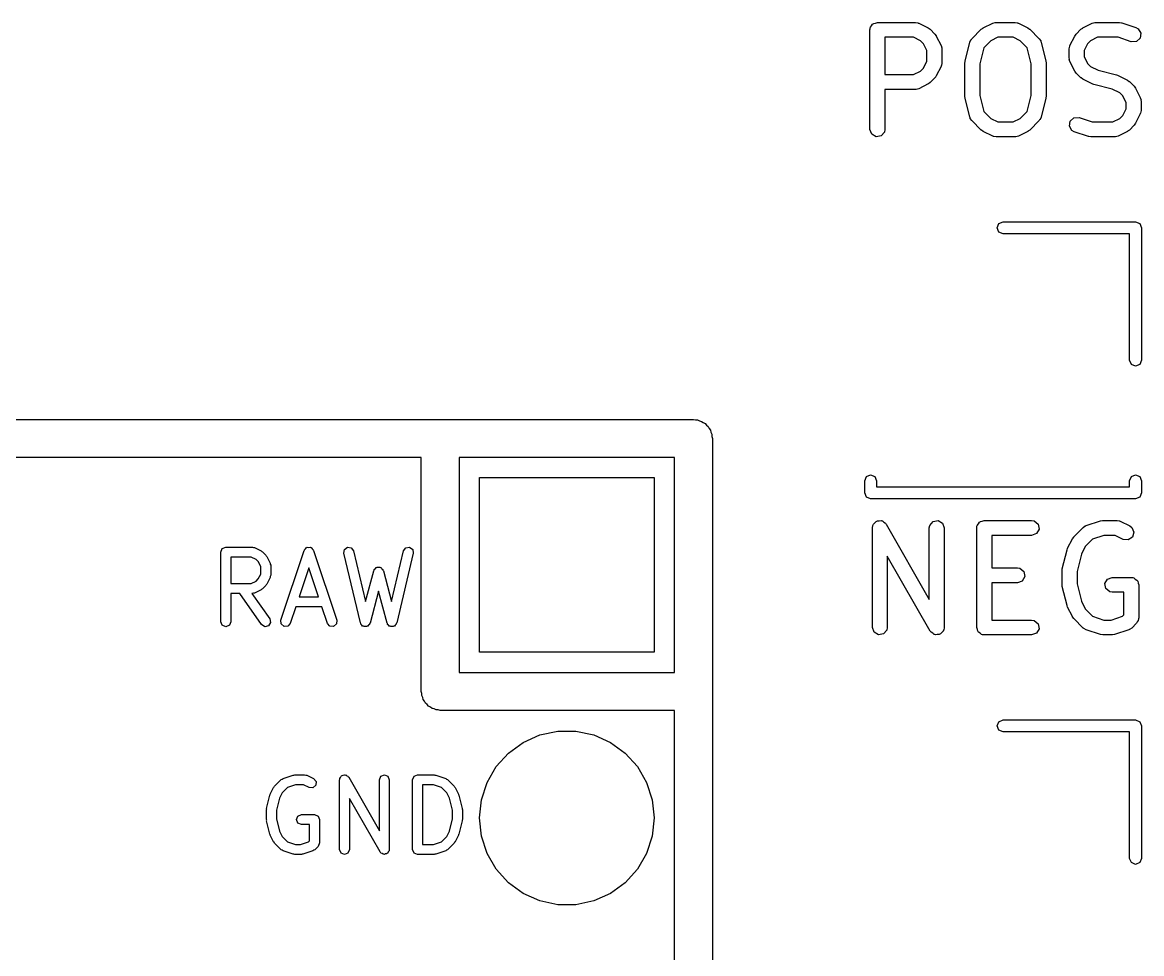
# Model space of a CAD drawing. Extents: x 128.4 to 208.6, y -114.5 to -26.6.
# Drawn here: x 139.65 to 150.89, y -35.96 to -26.61 of the extents above; entities that cross this region are included whole.
import ezdxf

# ---------------------------------------------------------------- set-up
doc = ezdxf.new("R2010")
doc.units = 0
doc.layers.add('BLACK', color=7, linetype='CONTINUOUS')

msp = doc.modelspace()

# ---------------------------------------------------------------- linework, layer by layer
at = {"layer": 'BLACK', "linetype": 'CONTINUOUS'}
for p, q in [((148.18, -26.6418), (148.19, -26.6249)), ((148.19, -26.6249), (148.196, -26.6226)), ((148.196, -26.6226), (148.201, -26.6174)), ((148.201, -26.6174), (148.22, -26.614)), ((148.22, -26.614), (148.238, -26.6074)), ((148.238, -26.6074), (148.619, -26.6074)), ((148.619, -26.6074), (148.645, -26.6119)), ((148.645, -26.6119), (148.648, -26.6148)), ((148.648, -26.6148), (148.653, -26.6153)), ((148.653, -26.6153), (148.748, -26.6629)), ((149.3, -26.6629), (149.395, -26.6153)), ((149.395, -26.6153), (149.42, -26.6079)), ((149.42, -26.6079), (149.424, -26.6089)), ((149.424, -26.6089), (149.429, -26.6074)), ((149.429, -26.6074), (149.619, -26.6074)), ((149.619, -26.6074), (149.645, -26.6119)), ((149.645, -26.6119), (149.648, -26.6148)), ((149.648, -26.6148), (149.653, -26.6153)), ((149.653, -26.6153), (149.748, -26.6629)), ((150.3, -26.6629), (150.395, -26.6153)), ((150.395, -26.6153), (150.42, -26.6079)), ((150.42, -26.6079), (150.424, -26.6089)), ((150.424, -26.6089), (150.429, -26.6074)), ((150.429, -26.6074), (150.667, -26.6074)), ((150.667, -26.6074), (150.689, -26.6113)), ((150.689, -26.6113), (150.69, -26.6112)), ((150.69, -26.6112), (150.833, -26.6588)), ((148.163, -26.6824), (148.165, -26.6726)), ((148.163, -27.6824), (148.163, -26.6824)), ((148.164, -26.6694), (148.166, -26.6665)), ((148.165, -26.6726), (148.164, -26.6694)), ((148.166, -26.6665), (148.168, -26.6567)), ((148.168, -26.6567), (148.18, -26.6418)), ((148.748, -26.6629), (148.766, -26.6763)), ((148.766, -26.6763), (148.767, -26.677)), ((148.767, -26.677), (148.815, -26.7246)), ((148.815, -26.7246), (148.828, -26.743)), ((149.185, -26.7722), (149.28, -26.677)), ((149.28, -26.677), (149.299, -26.6641)), ((149.299, -26.6641), (149.3, -26.6629)), ((149.748, -26.6629), (149.766, -26.6763)), ((149.766, -26.6763), (149.767, -26.677)), ((149.767, -26.677), (149.863, -26.7722)), ((150.219, -26.7441), (150.232, -26.7261)), ((150.232, -26.7261), (150.233, -26.7246)), ((150.233, -26.7246), (150.28, -26.677)), ((150.28, -26.677), (150.299, -26.6641)), ((150.299, -26.6641), (150.3, -26.6629)), ((150.833, -26.6588), (150.856, -26.6713)), ((150.856, -26.6713), (150.883, -26.715)), ((150.883, -26.715), (150.875, -26.7657)), ((148.313, -26.7574), (148.313, -27.1312)), ((148.601, -26.7574), (148.313, -26.7574)), ((148.67, -26.7916), (148.601, -26.7574)), ((148.7, -26.822), (148.67, -26.7916)), ((148.735, -26.8906), (148.7, -26.822)), ((148.828, -26.743), (148.829, -26.7441)), ((148.829, -26.7441), (148.877, -26.8393)), ((148.877, -26.8393), (148.884, -26.8643)), ((149.118, -26.9975), (149.165, -26.807)), ((149.165, -26.807), (149.176, -26.7833)), ((149.176, -26.7833), (149.182, -26.7789)), ((149.182, -26.7789), (149.185, -26.7722)), ((149.378, -26.7916), (149.306, -26.8636)), ((149.446, -26.7574), (149.378, -26.7916)), ((149.601, -26.7574), (149.446, -26.7574)), ((149.67, -26.7916), (149.601, -26.7574)), ((149.742, -26.8636), (149.67, -26.7916)), ((149.863, -26.7722), (149.877, -26.7935)), ((149.877, -26.7935), (149.878, -26.8009)), ((149.878, -26.8009), (149.882, -26.807)), ((149.882, -26.807), (149.93, -26.9975)), ((150.163, -26.8729), (150.168, -26.8472)), ((150.168, -26.8472), (150.171, -26.8438)), ((150.171, -26.8393), (150.219, -26.7441)), ((150.171, -26.8438), (150.171, -26.8393)), ((150.347, -26.822), (150.313, -26.8906)), ((150.378, -26.7916), (150.347, -26.822)), ((150.446, -26.7574), (150.378, -26.7916)), ((150.654, -26.7574), (150.446, -26.7574)), ((150.786, -26.8012), (150.654, -26.7574)), ((150.837, -26.7997), (150.786, -26.8012)), ((150.875, -26.7657), (150.837, -26.7997)), ((148.735, -26.998), (148.735, -26.8906)), ((148.884, -26.8643), (148.883, -26.8686)), ((148.883, -26.8686), (148.885, -26.8729)), ((148.885, -26.8729), (148.885, -27.0157)), ((149.306, -26.8636), (149.265, -27.0249)), ((149.782, -27.0249), (149.742, -26.8636)), ((150.163, -26.9681), (150.163, -26.8729)), ((150.313, -26.8906), (150.313, -26.9504)), ((150.313, -26.9504), (150.347, -27.0189)), ((148.67, -27.0969), (148.7, -27.0665)), ((148.7, -27.0665), (148.735, -26.998)), ((148.877, -27.0493), (148.829, -27.1445)), ((148.88, -27.0414), (148.877, -27.0448)), ((148.877, -27.0448), (148.877, -27.0493)), ((148.885, -27.0157), (148.88, -27.0414)), ((149.115, -27.0157), (149.118, -27.001)), ((149.115, -27.349), (149.115, -27.0157)), ((149.118, -27.001), (149.118, -26.9975)), ((149.265, -27.0249), (149.265, -27.3398)), ((149.782, -27.3398), (149.782, -27.0249)), ((149.93, -26.9975), (149.931, -27.0125)), ((149.931, -27.0125), (149.932, -27.0157)), ((149.932, -27.0157), (149.932, -27.349)), ((150.165, -26.9723), (150.163, -26.9681)), ((150.164, -26.9767), (150.165, -26.9723)), ((150.171, -27.0016), (150.164, -26.9767)), ((150.219, -27.0969), (150.171, -27.0016)), ((150.347, -27.0189), (150.378, -27.0493)), ((150.378, -27.0493), (150.455, -27.0878)), ((148.313, -27.1312), (148.601, -27.1312)), ((148.601, -27.1312), (148.67, -27.0969)), ((148.815, -27.164), (148.767, -27.2116)), ((148.816, -27.1625), (148.815, -27.164)), ((148.829, -27.1445), (148.816, -27.1625)), ((150.22, -27.098), (150.219, -27.0969)), ((150.233, -27.1164), (150.22, -27.098)), ((150.28, -27.164), (150.233, -27.1164)), ((150.282, -27.1647), (150.28, -27.164)), ((150.3, -27.178), (150.282, -27.1647)), ((150.395, -27.2257), (150.3, -27.178)), ((150.455, -27.0878), (150.637, -27.1334)), ((150.637, -27.1334), (150.649, -27.1387)), ((150.649, -27.1387), (150.653, -27.1391)), ((150.653, -27.1391), (150.748, -27.1867)), ((150.748, -27.1867), (150.766, -27.2001)), ((148.619, -27.2812), (148.313, -27.2812)), ((148.313, -27.2812), (148.313, -27.6824)), ((148.623, -27.2797), (148.619, -27.2812)), ((148.628, -27.2807), (148.623, -27.2797)), ((148.653, -27.2733), (148.628, -27.2807)), ((148.748, -27.2257), (148.653, -27.2733)), ((148.749, -27.2245), (148.748, -27.2257)), ((148.767, -27.2116), (148.749, -27.2245)), ((150.399, -27.2261), (150.395, -27.2257)), ((150.41, -27.2313), (150.399, -27.2261)), ((150.593, -27.277), (150.41, -27.2313)), ((150.67, -27.3154), (150.593, -27.277)), ((150.766, -27.2001), (150.767, -27.2008)), ((150.767, -27.2008), (150.815, -27.2484)), ((150.815, -27.2484), (150.828, -27.2668)), ((150.828, -27.2668), (150.829, -27.2679)), ((150.829, -27.2679), (150.877, -27.3631)), ((149.117, -27.3523), (149.115, -27.349)), ((149.118, -27.3672), (149.117, -27.3523)), ((149.165, -27.5577), (149.118, -27.3672)), ((149.265, -27.3398), (149.306, -27.5012)), ((149.742, -27.5012), (149.782, -27.3398)), ((149.93, -27.3672), (149.882, -27.5577)), ((149.932, -27.349), (149.93, -27.3638)), ((149.93, -27.3638), (149.93, -27.3672)), ((150.7, -27.3459), (150.67, -27.3154)), ((150.735, -27.4144), (150.7, -27.3459)), ((150.735, -27.4742), (150.735, -27.4144)), ((150.877, -27.3631), (150.884, -27.3881)), ((150.884, -27.3881), (150.883, -27.3925)), ((150.883, -27.3925), (150.885, -27.3967)), ((150.885, -27.3967), (150.885, -27.4919)), ((149.306, -27.5012), (149.378, -27.5731)), ((149.67, -27.5731), (149.742, -27.5012)), ((150.7, -27.5427), (150.735, -27.4742)), ((150.877, -27.5254), (150.829, -27.6207)), ((150.88, -27.5176), (150.877, -27.521)), ((150.877, -27.521), (150.877, -27.5254)), ((150.885, -27.4919), (150.88, -27.5176)), ((149.169, -27.5638), (149.165, -27.5577)), ((149.17, -27.5712), (149.169, -27.5638)), ((149.185, -27.5926), (149.17, -27.5712)), ((149.28, -27.6878), (149.185, -27.5926)), ((149.378, -27.5731), (149.446, -27.6074)), ((149.446, -27.6074), (149.601, -27.6074)), ((149.601, -27.6074), (149.67, -27.5731)), ((149.863, -27.5926), (149.767, -27.6878)), ((149.866, -27.5858), (149.863, -27.5926)), ((149.872, -27.5815), (149.866, -27.5858)), ((149.882, -27.5577), (149.872, -27.5815)), ((150.165, -27.6498), (150.172, -27.599)), ((150.172, -27.599), (150.211, -27.565)), ((150.211, -27.565), (150.262, -27.5636)), ((150.262, -27.5636), (150.393, -27.6074)), ((150.393, -27.6074), (150.601, -27.6074)), ((150.601, -27.6074), (150.67, -27.5731)), ((150.67, -27.5731), (150.7, -27.5427)), ((150.816, -27.6387), (150.815, -27.6402)), ((150.829, -27.6207), (150.816, -27.6387)), ((148.181, -27.7306), (148.163, -27.6824)), ((148.225, -27.7562), (148.181, -27.7306)), ((148.276, -27.7473), (148.225, -27.7562)), ((148.309, -27.708), (148.276, -27.7473)), ((148.313, -27.6824), (148.309, -27.708)), ((149.282, -27.6885), (149.28, -27.6878)), ((149.3, -27.7018), (149.282, -27.6885)), ((149.395, -27.7495), (149.3, -27.7018)), ((149.399, -27.75), (149.395, -27.7495)), ((149.403, -27.7529), (149.399, -27.75)), ((149.653, -27.7495), (149.628, -27.7569)), ((149.748, -27.7018), (149.653, -27.7495)), ((149.749, -27.7007), (149.748, -27.7018)), ((149.767, -27.6878), (149.749, -27.7007)), ((150.191, -27.6935), (150.165, -27.6498)), ((150.214, -27.7059), (150.191, -27.6935)), ((150.357, -27.7535), (150.214, -27.7059)), ((150.653, -27.7495), (150.628, -27.7569)), ((150.748, -27.7018), (150.653, -27.7495)), ((150.749, -27.7007), (150.748, -27.7018)), ((150.767, -27.6878), (150.749, -27.7007)), ((150.815, -27.6402), (150.767, -27.6878)), ((149.429, -27.7574), (149.403, -27.7529)), ((149.619, -27.7574), (149.429, -27.7574)), ((149.623, -27.7558), (149.619, -27.7574)), ((149.628, -27.7569), (149.623, -27.7558)), ((150.359, -27.7535), (150.357, -27.7535)), ((150.381, -27.7574), (150.359, -27.7535)), ((150.619, -27.7574), (150.381, -27.7574)), ((150.623, -27.7558), (150.619, -27.7574)), ((150.628, -27.7569), (150.623, -27.7558)), ((149.44, -28.67), (149.458, -28.6276)), ((149.458, -28.6276), (149.5, -28.61)), ((149.5, -28.61), (150.83, -28.61)), ((150.83, -28.61), (150.872, -28.6276)), ((150.872, -28.6276), (150.89, -28.67)), ((149.458, -28.7124), (149.44, -28.67)), ((149.5, -28.73), (149.458, -28.7124)), ((150.77, -28.73), (149.5, -28.73)), ((150.77, -30), (150.77, -28.73)), ((150.89, -28.67), (150.89, -30)), ((150.788, -30.0424), (150.77, -30)), ((150.83, -30.06), (150.788, -30.0424)), ((150.872, -30.0424), (150.83, -30.06)), ((150.89, -30), (150.872, -30.0424)), ((128.61, -30.5935), (146.39, -30.5935)), ((146.39, -30.5935), (146.411, -30.5983)), ((146.411, -30.5983), (146.433, -30.5983)), ((146.433, -30.5983), (146.452, -30.6077)), ((146.452, -30.6077), (146.473, -30.6125)), ((146.473, -30.6125), (146.49, -30.6258)), ((146.49, -30.6258), (146.509, -30.6351)), ((146.509, -30.6351), (146.522, -30.652)), ((146.522, -30.652), (146.539, -30.6654)), ((146.539, -30.6654), (146.548, -30.6847)), ((146.548, -30.6847), (146.562, -30.7014)), ((146.562, -30.7014), (146.566, -30.7224)), ((146.566, -30.7224), (146.576, -30.7418)), ((146.576, -30.7418), (146.576, -30.7632)), ((146.576, -30.7632), (146.581, -30.784)), ((146.581, -30.784), (146.581, -61.2643)), ((143.659, -30.9745), (128.8, -30.9745)), ((143.659, -33.324), (143.659, -30.9745)), ((144.04, -30.9745), (144.04, -33.1335)), ((146.2, -30.9745), (144.04, -30.9745)), ((146.2, -33.1335), (146.2, -30.9745)), ((144.244, -32.9303), (144.244, -31.1777)), ((144.244, -31.1777), (145.996, -31.1777)), ((145.996, -31.1777), (145.996, -32.9303)), ((148.11, -31.21), (148.128, -31.1676)), ((148.11, -31.33), (148.11, -31.21)), ((148.128, -31.1676), (148.17, -31.15)), ((148.17, -31.15), (148.212, -31.1676)), ((148.212, -31.1676), (148.23, -31.21)), ((148.23, -31.21), (148.23, -31.27)), ((150.77, -31.21), (150.788, -31.1676)), ((150.77, -31.27), (150.77, -31.21)), ((150.788, -31.1676), (150.83, -31.15)), ((150.83, -31.15), (150.872, -31.1676)), ((150.872, -31.1676), (150.89, -31.21)), ((150.89, -31.21), (150.89, -31.33)), ((148.128, -31.3724), (148.11, -31.33)), ((148.23, -31.27), (150.77, -31.27)), ((150.89, -31.33), (150.872, -31.3724)), ((148.17, -31.39), (148.128, -31.3724)), ((150.83, -31.39), (148.17, -31.39)), ((150.872, -31.3724), (150.83, -31.39)), ((148.187, -31.6824), (148.191, -31.6567)), ((148.187, -32.6824), (148.187, -31.6824)), ((148.191, -31.6567), (148.196, -31.6514)), ((148.196, -31.6514), (148.197, -31.6446)), ((148.197, -31.6446), (148.212, -31.6322)), ((148.212, -31.6322), (148.224, -31.6174)), ((148.224, -31.6174), (148.231, -31.6162)), ((148.231, -31.6162), (148.237, -31.6118)), ((148.237, -31.6118), (148.256, -31.6119)), ((148.256, -31.6119), (148.275, -31.6085)), ((148.275, -31.6085), (148.281, -31.612)), ((148.281, -31.612), (148.288, -31.612)), ((148.288, -31.612), (148.303, -31.6245)), ((148.303, -31.6245), (148.319, -31.6342)), ((148.319, -31.6342), (148.322, -31.6407)), ((148.322, -31.6407), (148.327, -31.6452)), ((148.327, -31.6452), (148.758, -32.4)), ((148.758, -31.6824), (148.763, -31.6567)), ((148.758, -32.4), (148.758, -31.6824)), ((148.763, -31.6567), (148.796, -31.6174)), ((148.796, -31.6174), (148.846, -31.6085)), ((148.846, -31.6085), (148.891, -31.6342)), ((148.891, -31.6342), (148.908, -31.6824)), ((148.908, -31.6824), (148.908, -32.6824)), ((149.235, -31.6824), (149.236, -31.6726)), ((149.235, -32.6824), (149.235, -31.6824)), ((149.236, -31.6694), (149.237, -31.6665)), ((149.236, -31.6726), (149.236, -31.6694)), ((149.237, -31.6665), (149.239, -31.6567)), ((149.239, -31.6567), (149.252, -31.6418)), ((149.252, -31.6418), (149.261, -31.6249)), ((149.261, -31.6249), (149.268, -31.6226)), ((149.268, -31.6226), (149.272, -31.6174)), ((149.272, -31.6174), (149.291, -31.614)), ((149.291, -31.614), (149.31, -31.6074)), ((149.31, -31.6074), (149.786, -31.6074)), ((149.786, -31.6074), (149.811, -31.6119)), ((149.811, -31.6119), (149.851, -31.6449)), ((149.851, -31.6449), (149.86, -31.6954)), ((150.209, -31.7722), (150.304, -31.677)), ((150.304, -31.677), (150.325, -31.662)), ((150.325, -31.662), (150.33, -31.6616)), ((150.33, -31.6616), (150.333, -31.6588)), ((150.333, -31.6588), (150.476, -31.6112)), ((150.476, -31.6112), (150.498, -31.6079)), ((150.498, -31.6079), (150.5, -31.6074)), ((150.5, -31.6074), (150.643, -31.6074)), ((150.643, -31.6074), (150.669, -31.6119)), ((150.669, -31.6119), (150.672, -31.6148)), ((150.672, -31.6148), (150.676, -31.6153)), ((150.676, -31.6153), (150.772, -31.6629)), ((150.772, -31.6629), (150.793, -31.6784)), ((150.793, -31.6784), (150.813, -31.7255)), ((149.786, -31.7574), (149.385, -31.7574)), ((149.385, -31.7574), (149.385, -32.0836)), ((149.834, -31.7398), (149.786, -31.7574)), ((149.86, -31.6954), (149.834, -31.7398)), ((150.147, -31.8869), (150.195, -31.7917)), ((150.195, -31.7917), (150.208, -31.7737)), ((150.208, -31.7737), (150.209, -31.7722)), ((150.398, -31.7956), (150.324, -31.8697)), ((150.512, -31.7574), (150.398, -31.7956)), ((150.625, -31.7574), (150.512, -31.7574)), ((150.705, -31.7971), (150.625, -31.7574)), ((150.798, -31.7747), (150.756, -31.8029)), ((150.813, -31.7255), (150.798, -31.7747)), ((141.647, -31.9247), (141.661, -31.8893)), ((141.661, -31.8893), (141.697, -31.8747)), ((141.697, -31.8747), (141.963, -31.8747)), ((141.963, -31.8747), (141.974, -31.8791)), ((141.974, -31.8791), (141.986, -31.8799)), ((141.986, -31.8799), (142.052, -31.9133)), ((142.483, -31.9089), (142.485, -31.906)), ((142.485, -31.9023), (142.497, -31.8919)), ((142.485, -31.906), (142.485, -31.9023)), ((142.497, -31.8919), (142.508, -31.8799)), ((142.508, -31.8799), (142.511, -31.8797)), ((142.511, -31.8797), (142.514, -31.8772)), ((142.514, -31.8772), (142.53, -31.8784)), ((142.53, -31.8784), (142.546, -31.8772)), ((142.546, -31.8772), (142.549, -31.8797)), ((142.549, -31.8797), (142.552, -31.8799)), ((142.552, -31.8799), (142.563, -31.8919)), ((142.563, -31.8919), (142.575, -31.9023)), ((142.575, -31.9023), (142.575, -31.906)), ((142.575, -31.906), (142.577, -31.9089)), ((142.881, -31.9362), (142.887, -31.8985)), ((142.887, -31.8985), (142.918, -31.876)), ((142.918, -31.876), (142.956, -31.8821)), ((142.956, -31.8821), (142.979, -31.9131)), ((143.481, -31.9131), (143.504, -31.8821)), ((143.504, -31.8821), (143.542, -31.876)), ((143.542, -31.876), (143.573, -31.8985)), ((143.573, -31.8985), (143.579, -31.9362)), ((150.094, -32.0928), (150.142, -31.9023)), ((150.142, -31.9023), (150.147, -31.8905)), ((150.147, -31.8905), (150.147, -31.8869)), ((150.324, -31.8697), (150.285, -31.9467)), ((150.756, -31.8029), (150.705, -31.7971)), ((141.647, -32.6247), (141.647, -31.9247)), ((141.747, -31.9747), (141.747, -32.2413)), ((141.952, -31.9747), (141.747, -31.9747)), ((142, -31.9991), (141.952, -31.9747)), ((142.022, -32.021), (142, -31.9991)), ((142.047, -32.0698), (142.022, -32.021)), ((142.052, -31.9133), (142.058, -31.9195)), ((142.058, -31.9195), (142.065, -31.9226)), ((142.065, -31.9226), (142.099, -31.956)), ((142.099, -31.956), (142.102, -31.9636)), ((142.102, -31.9636), (142.108, -31.969)), ((142.108, -31.969), (142.141, -32.0356)), ((142.249, -32.6089), (142.483, -31.9089)), ((142.577, -31.9089), (142.811, -32.6089)), ((143.048, -32.6362), (142.881, -31.9362)), ((142.979, -31.9131), (143.099, -32.4203)), ((143.361, -32.4203), (143.481, -31.9131)), ((143.579, -31.9362), (143.412, -32.6362)), ((148.768, -32.7196), (148.337, -31.9648)), ((148.337, -31.9648), (148.337, -32.6824)), ((150.285, -31.9467), (150.242, -32.1202)), ((142.047, -32.1462), (142.047, -32.0698)), ((142.141, -32.0356), (142.142, -32.0472)), ((142.142, -32.0472), (142.147, -32.058)), ((142.147, -32.058), (142.147, -32.158)), ((142.53, -32.0828), (142.433, -32.3747)), ((142.627, -32.3747), (142.53, -32.0828)), ((143.099, -32.4203), (143.182, -32.1118)), ((143.182, -32.1118), (143.186, -32.1064)), ((143.186, -32.1064), (143.187, -32.0996)), ((143.187, -32.0996), (143.197, -32.0917)), ((143.197, -32.0917), (143.205, -32.0814)), ((143.205, -32.0814), (143.212, -32.0805)), ((143.212, -32.0805), (143.217, -32.0764)), ((143.217, -32.0764), (143.23, -32.0781)), ((143.23, -32.0781), (143.243, -32.0764)), ((143.243, -32.0764), (143.248, -32.0805)), ((143.248, -32.0805), (143.255, -32.0814)), ((143.255, -32.0814), (143.263, -32.0917)), ((143.263, -32.0917), (143.273, -32.0996)), ((143.273, -32.0996), (143.274, -32.1064)), ((143.274, -32.1064), (143.278, -32.1118)), ((143.278, -32.1118), (143.361, -32.4203)), ((149.385, -32.0836), (149.643, -32.0836)), ((149.643, -32.0836), (149.669, -32.0881)), ((149.669, -32.0881), (149.708, -32.1211)), ((149.708, -32.1211), (149.717, -32.1716)), ((150.092, -32.111), (150.094, -32.0962)), ((150.092, -32.2538), (150.092, -32.111)), ((150.094, -32.0962), (150.094, -32.0928)), ((150.242, -32.1202), (150.242, -32.2446)), ((141.747, -32.2413), (141.952, -32.2413)), ((141.952, -32.2413), (142, -32.2169)), ((142, -32.2169), (142.022, -32.195)), ((142.022, -32.195), (142.047, -32.1462)), ((142.141, -32.1804), (142.108, -32.247)), ((142.142, -32.1688), (142.141, -32.1804)), ((142.147, -32.158), (142.142, -32.1688)), ((149.643, -32.2336), (149.385, -32.2336)), ((149.385, -32.2336), (149.385, -32.6074)), ((149.691, -32.216), (149.643, -32.2336)), ((149.717, -32.1716), (149.691, -32.216)), ((150.242, -32.2446), (150.285, -32.4181)), ((150.521, -32.2408), (150.547, -32.1964)), ((150.53, -32.2913), (150.521, -32.2408)), ((150.547, -32.1964), (150.595, -32.1788)), ((150.595, -32.1788), (150.786, -32.1788)), ((150.786, -32.1788), (150.795, -32.1805)), ((150.795, -32.1805), (150.799, -32.1799)), ((150.799, -32.1799), (150.802, -32.1816)), ((150.802, -32.1816), (150.811, -32.1833)), ((150.811, -32.1833), (150.826, -32.1959)), ((150.826, -32.1959), (150.843, -32.2056)), ((150.843, -32.2056), (150.845, -32.212)), ((150.845, -32.212), (150.851, -32.2163)), ((150.851, -32.2163), (150.854, -32.2355)), ((150.854, -32.2355), (150.861, -32.2538)), ((141.837, -32.3413), (141.747, -32.3413)), ((141.747, -32.3413), (141.747, -32.6247)), ((142.056, -32.6533), (141.837, -32.3413)), ((141.963, -32.3413), (141.959, -32.3413)), ((141.959, -32.3413), (142.138, -32.596)), ((141.974, -32.3369), (141.963, -32.3413)), ((141.986, -32.3361), (141.974, -32.3369)), ((142.052, -32.3027), (141.986, -32.3361)), ((142.058, -32.2965), (142.052, -32.3027)), ((142.065, -32.2934), (142.058, -32.2965)), ((142.099, -32.26), (142.065, -32.2934)), ((142.102, -32.2524), (142.099, -32.26)), ((142.108, -32.247), (142.102, -32.2524)), ((143.23, -32.3187), (143.145, -32.6375)), ((143.315, -32.6375), (143.23, -32.3187)), ((150.093, -32.2571), (150.092, -32.2538)), ((150.094, -32.272), (150.093, -32.2571)), ((150.142, -32.4625), (150.094, -32.272)), ((150.57, -32.3243), (150.53, -32.2913)), ((150.595, -32.3288), (150.57, -32.3243)), ((150.711, -32.3288), (150.595, -32.3288)), ((150.711, -32.5561), (150.711, -32.3288)), ((150.861, -32.2538), (150.861, -32.5871)), ((142.433, -32.3747), (142.627, -32.3747)), ((150.144, -32.4654), (150.142, -32.4625)), ((150.147, -32.4778), (150.144, -32.4654)), ((150.285, -32.4181), (150.324, -32.4951)), ((142.399, -32.4747), (142.344, -32.6405)), ((142.661, -32.4747), (142.399, -32.4747)), ((142.716, -32.6405), (142.661, -32.4747)), ((150.195, -32.5731), (150.147, -32.4778)), ((150.196, -32.5742), (150.195, -32.5731)), ((150.209, -32.5926), (150.196, -32.5742)), ((150.324, -32.4951), (150.398, -32.5692)), ((150.398, -32.5692), (150.512, -32.6074)), ((150.583, -32.6074), (150.698, -32.5692)), ((150.698, -32.5692), (150.711, -32.5561)), ((141.661, -32.66), (141.647, -32.6247)), ((141.697, -32.6747), (141.661, -32.66)), ((141.732, -32.66), (141.697, -32.6747)), ((141.747, -32.6247), (141.732, -32.66)), ((142.088, -32.6739), (142.056, -32.6533)), ((142.125, -32.6656), (142.088, -32.6739)), ((142.146, -32.6334), (142.125, -32.6656)), ((142.138, -32.596), (142.146, -32.6334)), ((142.252, -32.647), (142.249, -32.6089)), ((142.281, -32.6721), (142.252, -32.647)), ((142.319, -32.6694), (142.281, -32.6721)), ((142.344, -32.6405), (142.319, -32.6694)), ((142.741, -32.6694), (142.716, -32.6405)), ((142.779, -32.6721), (142.741, -32.6694)), ((142.808, -32.647), (142.779, -32.6721)), ((142.811, -32.6089), (142.808, -32.647)), ((143.052, -32.6423), (143.048, -32.6362)), ((143.053, -32.6497), (143.052, -32.6423)), ((143.063, -32.6572), (143.053, -32.6497)), ((143.07, -32.6672), (143.063, -32.6572)), ((143.078, -32.6684), (143.07, -32.6672)), ((143.084, -32.673), (143.078, -32.6684)), ((143.096, -32.6713), (143.084, -32.673)), ((143.108, -32.6733), (143.096, -32.6713)), ((143.114, -32.6689), (143.108, -32.6733)), ((143.122, -32.6679), (143.114, -32.6689)), ((143.129, -32.6581), (143.122, -32.6679)), ((143.139, -32.6509), (143.129, -32.6581)), ((143.14, -32.6435), (143.139, -32.6509)), ((143.145, -32.6375), (143.14, -32.6435)), ((143.32, -32.6435), (143.315, -32.6375)), ((143.321, -32.6509), (143.32, -32.6435)), ((143.331, -32.6581), (143.321, -32.6509)), ((143.338, -32.6679), (143.331, -32.6581)), ((143.346, -32.6689), (143.338, -32.6679)), ((143.352, -32.6733), (143.346, -32.6689)), ((143.364, -32.6713), (143.352, -32.6733)), ((143.376, -32.673), (143.364, -32.6713)), ((143.382, -32.6684), (143.376, -32.673)), ((143.39, -32.6672), (143.382, -32.6684)), ((143.397, -32.6572), (143.39, -32.6672)), ((143.407, -32.6497), (143.397, -32.6572)), ((143.408, -32.6423), (143.407, -32.6497)), ((143.412, -32.6362), (143.408, -32.6423)), ((148.204, -32.7306), (148.187, -32.6824)), ((148.337, -32.6824), (148.332, -32.708)), ((148.908, -32.6824), (148.904, -32.708)), ((149.241, -32.7007), (149.235, -32.6824)), ((149.385, -32.6074), (149.786, -32.6074)), ((149.786, -32.6074), (149.811, -32.6119)), ((149.811, -32.6119), (149.851, -32.6449)), ((149.851, -32.6449), (149.86, -32.6954)), ((150.304, -32.6878), (150.209, -32.5926)), ((150.308, -32.6897), (150.304, -32.6878)), ((150.311, -32.6935), (150.308, -32.6897)), ((150.333, -32.7059), (150.311, -32.6935)), ((150.512, -32.6074), (150.583, -32.6074)), ((150.791, -32.6878), (150.77, -32.7027)), ((150.839, -32.6402), (150.791, -32.6878)), ((150.846, -32.6253), (150.839, -32.6402)), ((150.856, -32.6128), (150.846, -32.6253)), ((150.859, -32.5967), (150.856, -32.6128)), ((150.86, -32.5937), (150.859, -32.5967)), ((150.861, -32.5871), (150.86, -32.5917)), ((150.86, -32.5917), (150.86, -32.5937)), ((148.249, -32.7562), (148.204, -32.7306)), ((148.299, -32.7473), (148.249, -32.7562)), ((148.332, -32.708), (148.299, -32.7473)), ((148.774, -32.7241), (148.768, -32.7196)), ((148.776, -32.7306), (148.774, -32.7241)), ((148.793, -32.7403), (148.776, -32.7306)), ((148.807, -32.7527), (148.793, -32.7403)), ((148.814, -32.7528), (148.807, -32.7527)), ((148.82, -32.7562), (148.814, -32.7528)), ((148.839, -32.7529), (148.82, -32.7562)), ((148.859, -32.753), (148.839, -32.7529)), ((148.864, -32.7485), (148.859, -32.753)), ((148.871, -32.7473), (148.864, -32.7485)), ((148.883, -32.7325), (148.871, -32.7473)), ((148.898, -32.7202), (148.883, -32.7325)), ((148.899, -32.7133), (148.898, -32.7202)), ((148.904, -32.708), (148.899, -32.7133)), ((149.245, -32.7199), (149.241, -32.7007)), ((149.25, -32.7242), (149.245, -32.7199)), ((149.252, -32.7306), (149.25, -32.7242)), ((149.269, -32.7403), (149.252, -32.7306)), ((149.284, -32.7529), (149.269, -32.7403)), ((149.294, -32.7546), (149.284, -32.7529)), ((149.296, -32.7562), (149.294, -32.7546)), ((149.3, -32.7557), (149.296, -32.7562)), ((149.31, -32.7574), (149.3, -32.7557)), ((149.786, -32.7574), (149.31, -32.7574)), ((149.834, -32.7398), (149.786, -32.7574)), ((149.86, -32.6954), (149.834, -32.7398)), ((150.476, -32.7535), (150.333, -32.7059)), ((150.478, -32.7535), (150.476, -32.7535)), ((150.5, -32.7574), (150.478, -32.7535)), ((150.595, -32.7574), (150.5, -32.7574)), ((150.597, -32.7568), (150.595, -32.7574)), ((150.619, -32.7535), (150.597, -32.7568)), ((150.762, -32.7059), (150.619, -32.7535)), ((150.765, -32.7031), (150.762, -32.7059)), ((150.77, -32.7027), (150.765, -32.7031)), ((145.996, -32.9303), (144.244, -32.9303)), ((144.04, -33.1335), (146.2, -33.1335)), ((143.664, -33.3448), (143.659, -33.324)), ((143.664, -33.3662), (143.664, -33.3448)), ((143.674, -33.3856), (143.664, -33.3662)), ((143.678, -33.4066), (143.674, -33.3856)), ((143.692, -33.4233), (143.678, -33.4066)), ((143.701, -33.4426), (143.692, -33.4233)), ((143.718, -33.456), (143.701, -33.4426)), ((143.731, -33.4729), (143.718, -33.456)), ((143.75, -33.4822), (143.731, -33.4729)), ((143.767, -33.4955), (143.75, -33.4822)), ((143.788, -33.5003), (143.767, -33.4955)), ((143.807, -33.5097), (143.788, -33.5003)), ((143.829, -33.5097), (143.807, -33.5097)), ((143.85, -33.5145), (143.829, -33.5097)), ((146.2, -33.5145), (143.85, -33.5145)), ((146.2, -61.0735), (146.2, -33.5145)), ((149.44, -33.67), (149.458, -33.6276)), ((149.458, -33.7124), (149.44, -33.67)), ((149.458, -33.6276), (149.5, -33.61)), ((149.5, -33.61), (150.83, -33.61)), ((150.83, -33.61), (150.872, -33.6276)), ((150.872, -33.6276), (150.89, -33.67)), ((150.89, -33.67), (150.89, -35)), ((144.682, -33.8351), (144.849, -33.7606)), ((144.849, -33.7606), (145.028, -33.7225)), ((145.028, -33.7225), (145.212, -33.7225)), ((145.212, -33.7225), (145.391, -33.7606)), ((145.391, -33.7606), (145.558, -33.8351)), ((149.5, -33.73), (149.458, -33.7124)), ((150.77, -33.73), (149.5, -33.73)), ((150.77, -35), (150.77, -33.73)), ((144.534, -33.9428), (144.682, -33.8351)), ((145.558, -33.8351), (145.706, -33.9428)), ((144.411, -34.0789), (144.534, -33.9428)), ((145.706, -33.9428), (145.829, -34.0789)), ((144.319, -34.2376), (144.411, -34.0789)), ((145.829, -34.0789), (145.921, -34.2376)), ((142.186, -34.2753), (142.253, -34.2086)), ((142.253, -34.2086), (142.263, -34.2042)), ((142.263, -34.2042), (142.272, -34.1966)), ((142.272, -34.1966), (142.372, -34.1632)), ((142.396, -34.2607), (142.315, -34.2877)), ((142.372, -34.1632), (142.38, -34.1638)), ((142.38, -34.1638), (142.388, -34.1607)), ((142.388, -34.1607), (142.488, -34.1607)), ((142.476, -34.2607), (142.396, -34.2607)), ((142.532, -34.2887), (142.476, -34.2607)), ((142.488, -34.1607), (142.499, -34.1651)), ((142.499, -34.1651), (142.51, -34.1659)), ((142.51, -34.1659), (142.577, -34.1993)), ((142.599, -34.2664), (142.57, -34.2914)), ((142.577, -34.1993), (142.602, -34.2282)), ((142.602, -34.2282), (142.599, -34.2664)), ((142.838, -34.2107), (142.841, -34.2043)), ((142.838, -34.9107), (142.838, -34.2107)), ((142.84, -34.1975), (142.848, -34.1873)), ((142.841, -34.2043), (142.84, -34.1975)), ((142.848, -34.1873), (142.853, -34.1753)), ((142.853, -34.1753), (142.859, -34.1727)), ((142.859, -34.1727), (142.863, -34.1673)), ((142.863, -34.1673), (142.876, -34.1656)), ((142.876, -34.1656), (142.888, -34.1607)), ((142.888, -34.1607), (142.894, -34.1633)), ((142.894, -34.1633), (142.901, -34.1624)), ((142.901, -34.1624), (142.911, -34.1704)), ((142.911, -34.1704), (142.923, -34.1753)), ((142.923, -34.1753), (142.926, -34.1817)), ((142.926, -34.1817), (142.931, -34.1859)), ((142.931, -34.1859), (143.238, -34.7224)), ((143.238, -34.2107), (143.253, -34.1753)), ((143.238, -34.7224), (143.238, -34.2107)), ((143.253, -34.1753), (143.288, -34.1607)), ((143.288, -34.1607), (143.323, -34.1753)), ((143.323, -34.1753), (143.338, -34.2107)), ((143.338, -34.2107), (143.338, -34.9107)), ((143.571, -34.2107), (143.586, -34.1753)), ((143.571, -34.9107), (143.571, -34.2107)), ((143.586, -34.1753), (143.621, -34.1607)), ((143.621, -34.1607), (143.788, -34.1607)), ((143.671, -34.2607), (143.671, -34.8607)), ((143.78, -34.2607), (143.671, -34.2607)), ((143.861, -34.2877), (143.78, -34.2607)), ((143.788, -34.1607), (143.796, -34.1638)), ((143.796, -34.1638), (143.804, -34.1632)), ((143.804, -34.1632), (143.904, -34.1966)), ((143.904, -34.1966), (143.913, -34.2042)), ((143.913, -34.2042), (143.923, -34.2086)), ((143.923, -34.2086), (143.99, -34.2753)), ((144.263, -34.4118), (144.319, -34.2376)), ((145.921, -34.2376), (145.977, -34.4118)), ((142.106, -34.4985), (142.139, -34.3652)), ((142.139, -34.3652), (142.143, -34.3606)), ((142.143, -34.355), (142.177, -34.2883)), ((142.143, -34.3606), (142.143, -34.355)), ((142.177, -34.2883), (142.183, -34.2829)), ((142.183, -34.2829), (142.186, -34.2753)), ((142.262, -34.3403), (142.235, -34.3948)), ((142.315, -34.2877), (142.262, -34.3403)), ((142.57, -34.2914), (142.532, -34.2887)), ((143.914, -34.3403), (143.861, -34.2877)), ((143.941, -34.3948), (143.914, -34.3403)), ((143.99, -34.2753), (143.993, -34.2829)), ((143.993, -34.2829), (143.999, -34.2883)), ((143.999, -34.2883), (144.033, -34.355)), ((144.033, -34.355), (144.033, -34.3606)), ((144.033, -34.3606), (144.037, -34.3652)), ((144.037, -34.3652), (144.07, -34.4985)), ((142.235, -34.3948), (142.205, -34.5168)), ((143.245, -34.9355), (142.938, -34.3989)), ((142.938, -34.3989), (142.938, -34.9107)), ((143.971, -34.5168), (143.941, -34.3948)), ((144.244, -34.594), (144.263, -34.4118)), ((145.977, -34.4118), (145.996, -34.594)), ((142.105, -34.5107), (142.107, -34.5048)), ((142.105, -34.6107), (142.105, -34.5107)), ((142.107, -34.5048), (142.106, -34.4985)), ((142.205, -34.5168), (142.205, -34.6045)), ((142.205, -34.6045), (142.235, -34.7265)), ((142.405, -34.6107), (142.419, -34.5753)), ((142.419, -34.5753), (142.455, -34.5607)), ((142.455, -34.5607), (142.588, -34.5607)), ((142.588, -34.5607), (142.623, -34.5753)), ((142.623, -34.5753), (142.638, -34.6107)), ((143.941, -34.7265), (143.971, -34.6045)), ((143.971, -34.6045), (143.971, -34.5168)), ((144.07, -34.4985), (144.069, -34.5048)), ((144.069, -34.5048), (144.071, -34.5107)), ((144.071, -34.5107), (144.071, -34.6107)), ((144.263, -34.7762), (144.244, -34.594)), ((145.996, -34.594), (145.977, -34.7762)), ((142.107, -34.6165), (142.105, -34.6107)), ((142.106, -34.6228), (142.107, -34.6165)), ((142.139, -34.7561), (142.106, -34.6228)), ((142.419, -34.646), (142.405, -34.6107)), ((142.455, -34.6607), (142.419, -34.646)), ((142.538, -34.6607), (142.455, -34.6607)), ((142.538, -34.8233), (142.538, -34.6607)), ((142.638, -34.6107), (142.638, -34.844)), ((144.07, -34.6228), (144.037, -34.7561)), ((144.071, -34.6107), (144.069, -34.6165)), ((144.069, -34.6165), (144.07, -34.6228)), ((142.143, -34.7607), (142.139, -34.7561)), ((142.143, -34.7664), (142.143, -34.7607)), ((142.177, -34.833), (142.143, -34.7664)), ((142.235, -34.7265), (142.262, -34.781)), ((142.262, -34.781), (142.315, -34.8336)), ((142.528, -34.8336), (142.538, -34.8233)), ((143.861, -34.8336), (143.914, -34.781)), ((143.914, -34.781), (143.941, -34.7265)), ((144.033, -34.7664), (143.999, -34.833)), ((144.037, -34.7561), (144.033, -34.7607)), ((144.033, -34.7607), (144.033, -34.7664)), ((144.319, -34.9504), (144.263, -34.7762)), ((145.977, -34.7762), (145.921, -34.9504)), ((142.183, -34.8384), (142.177, -34.833)), ((142.186, -34.846), (142.183, -34.8384)), ((142.253, -34.9127), (142.186, -34.846)), ((142.263, -34.9171), (142.253, -34.9127)), ((142.272, -34.9248), (142.263, -34.9171)), ((142.372, -34.9581), (142.272, -34.9248)), ((142.315, -34.8336), (142.396, -34.8607)), ((142.396, -34.8607), (142.447, -34.8607)), ((142.447, -34.8607), (142.528, -34.8336)), ((142.57, -34.9248), (142.47, -34.9581)), ((142.579, -34.9171), (142.57, -34.9248)), ((142.59, -34.9127), (142.579, -34.9171)), ((142.623, -34.8794), (142.59, -34.9127)), ((142.638, -34.844), (142.623, -34.8794)), ((142.853, -34.946), (142.838, -34.9107)), ((142.938, -34.9107), (142.923, -34.946)), ((143.25, -34.9397), (143.245, -34.9355)), ((143.253, -34.946), (143.25, -34.9397)), ((143.328, -34.9341), (143.323, -34.946)), ((143.336, -34.9238), (143.328, -34.9341)), ((143.338, -34.9107), (143.335, -34.917)), ((143.335, -34.917), (143.336, -34.9238)), ((143.586, -34.946), (143.571, -34.9107)), ((143.671, -34.8607), (143.78, -34.8607)), ((143.78, -34.8607), (143.861, -34.8336)), ((143.904, -34.9248), (143.804, -34.9581)), ((143.913, -34.9171), (143.904, -34.9248)), ((143.923, -34.9127), (143.913, -34.9171)), ((143.99, -34.846), (143.923, -34.9127)), ((143.993, -34.8384), (143.99, -34.846)), ((143.999, -34.833), (143.993, -34.8384)), ((142.38, -34.9575), (142.372, -34.9581)), ((142.388, -34.9607), (142.38, -34.9575)), ((142.455, -34.9607), (142.388, -34.9607)), ((142.462, -34.9575), (142.455, -34.9607)), ((142.47, -34.9581), (142.462, -34.9575)), ((142.888, -34.9607), (142.853, -34.946)), ((142.923, -34.946), (142.888, -34.9607)), ((143.265, -34.951), (143.253, -34.946)), ((143.275, -34.9589), (143.265, -34.951)), ((143.282, -34.958), (143.275, -34.9589)), ((143.288, -34.9607), (143.282, -34.958)), ((143.3, -34.9557), (143.288, -34.9607)), ((143.313, -34.9541), (143.3, -34.9557)), ((143.317, -34.9486), (143.313, -34.9541)), ((143.323, -34.946), (143.317, -34.9486)), ((143.621, -34.9607), (143.586, -34.946)), ((143.788, -34.9607), (143.621, -34.9607)), ((143.796, -34.9575), (143.788, -34.9607)), ((143.804, -34.9581), (143.796, -34.9575)), ((144.411, -35.1091), (144.319, -34.9504)), ((145.921, -34.9504), (145.829, -35.1091)), ((150.788, -35.0424), (150.77, -35)), ((150.83, -35.06), (150.788, -35.0424)), ((150.872, -35.0424), (150.83, -35.06)), ((150.89, -35), (150.872, -35.0424)), ((144.534, -35.2452), (144.411, -35.1091)), ((145.829, -35.1091), (145.706, -35.2452)), ((144.682, -35.3529), (144.534, -35.2452)), ((145.706, -35.2452), (145.558, -35.3529)), ((144.849, -35.4274), (144.682, -35.3529)), ((145.558, -35.3529), (145.391, -35.4274)), ((145.028, -35.4655), (144.849, -35.4274)), ((145.212, -35.4655), (145.028, -35.4655)), ((145.391, -35.4274), (145.212, -35.4655))]:
    msp.add_line(p, q, dxfattribs=at)

doc.saveas('drawing.dxf')
